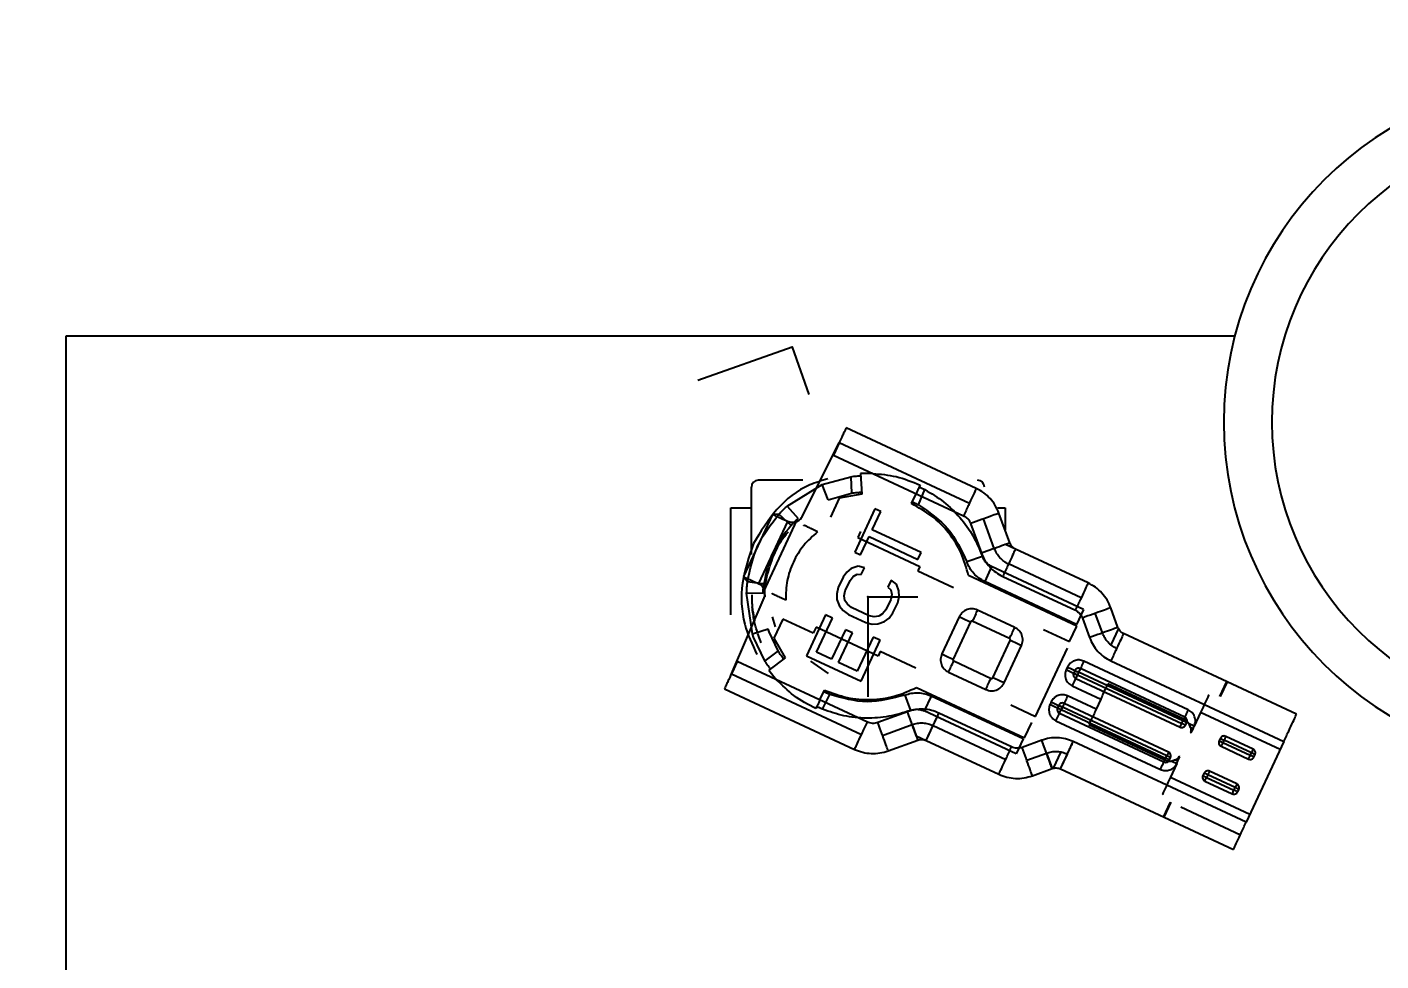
# Model space of a CAD drawing. Extents: x -34 to 51106, y -14166 to 1700.
# Drawn here: x 506.62 to 516.49, y 105.67 to 112.49 of the extents above; entities that cross this region are included whole.
import ezdxf

# ---------------------------------------------------------------- set-up
doc = ezdxf.new("R2010")
doc.units = 0
doc.layers.get('0').update_dxf_attribs({"linetype": 'CONTINUOUS'})
doc.layers.get('DEFPOINTS').update_dxf_attribs({"linetype": 'CONTINUOUS'})
doc.layers.add('РАЗМЕРЫ', color=2, linetype='CONTINUOUS')
doc.styles.add('ARIAL', font='arial.ttf', dxfattribs={"height": 3})
doc.dimstyles.new('BASA', dxfattribs={"dimtxt": 3, "dimasz": 3, "dimexe": 1.25, "dimexo": 0, "dimgap": 0, "dimtad": 0, "dimjust": 4, "dimtoh": 1, "dimdec": 1, "dimtxsty": 'ARIAL', "dimblk1": 'DOTSMALL', "dimblk2": 'OPEN', "dimsah": 1, "dimcen": 2.5, "dimclrd": 256, "dimclre": 256, "dimclrt": 256, "dimazin": 3, "dimtfac": 1, "dimtdec": 1, "dimtmove": 0, "dimatfit": 3})

# ---------------------------------------------------------------- blocks, each defined once
blk = doc.blocks.new('_DOTSMALL')
at = {"color": 0, "linetype": 'BYBLOCK', "const_width": 0.5}
blk.add_lwpolyline([(-0.0625, 0, 1), (0.0625, 0, 1)], format="xyb", close=True, dxfattribs=at)
blk = doc.blocks.new('_OPEN')
at = {"color": 0, "linetype": 'BYBLOCK'}
for p, q in [((-1, 0.1667), (0, 0)), ((-1, -0.1667), (0, 0)), ((0, 0), (-1, 0))]:
    blk.add_line(p, q, dxfattribs=at)
blk = doc.blocks.new('*D303')
at = {"layer": 'DEFPOINTS', "color": 0}
for p in [(526.2842, 113.0934), (273.2841, 25.089), (526.2842, -22.3966)]:
    blk.add_point(p, dxfattribs=at)
at = {"layer": 'РАЗМЕРЫ'}
for p, q in [((526.2842, 113.0934), (526.2842, -23.6466)), ((273.2841, 25.089), (273.2841, -23.6466)), ((273.2841, -22.3966), (523.2842, -22.3966))]:
    blk.add_line(p, q, dxfattribs=at)
at = {"layer": 'РАЗМЕРЫ', "xscale": 3, "yscale": 3, "zscale": 3, "rotation": 180}
blk.add_blockref('_DOTSMALL', (273.2841, -22.3966), dxfattribs=at)
at = {"layer": 'РАЗМЕРЫ', "xscale": 3, "yscale": 3, "zscale": 3}
blk.add_blockref('_OPEN', (526.2842, -22.3966), dxfattribs=at)
at = {"layer": 'РАЗМЕРЫ', "insert": (526.2842, -31.0341), "char_height": 3, "attachment_point": 5, "rotation": 90, "style": 'ARIAL'}
blk.add_mtext('253±0,2', dxfattribs=at)
blk = doc.blocks.new('*D301')
at = {"layer": 'DEFPOINTS', "color": 0}
for p in [(548.2841, 191.0558), (273.2841, 25.089), (548.2841, -22.3966)]:
    blk.add_point(p, dxfattribs=at)
at = {"layer": 'РАЗМЕРЫ'}
for p, q in [((548.2841, 191.0558), (548.2841, -23.6466)), ((273.2841, 25.089), (273.2841, -23.6466)), ((273.2841, -22.3966), (545.2841, -22.3966))]:
    blk.add_line(p, q, dxfattribs=at)
at = {"layer": 'РАЗМЕРЫ', "xscale": 3, "yscale": 3, "zscale": 3, "rotation": 180}
blk.add_blockref('_DOTSMALL', (273.2841, -22.3966), dxfattribs=at)
at = {"layer": 'РАЗМЕРЫ', "xscale": 3, "yscale": 3, "zscale": 3}
blk.add_blockref('_OPEN', (548.2841, -22.3966), dxfattribs=at)
at = {"layer": 'РАЗМЕРЫ', "insert": (548.2841, -31.0341), "char_height": 3, "attachment_point": 5, "rotation": 90, "style": 'ARIAL'}
blk.add_mtext('275±0,2', dxfattribs=at)

msp = doc.modelspace()

# ---------------------------------------------------------------- linework, layer by layer
for p, q in [((506.9041, 110.2309), (506.9041, 84.2309)), ((515.4292, 110.2309), (506.9041, 110.2309)), ((512.2011, 110.1506), (511.5133, 109.9075)), ((512.2011, 110.1506), (512.3226, 109.8067)), ((513.5442, 109.121), (512.5951, 109.5635)), ((512.2738, 108.9163), (512.5444, 109.4548)), ((512.5444, 109.4548), (512.5022, 109.3641)), ((513.4935, 109.0122), (512.5444, 109.4548)), ((512.5022, 109.3641), (513.4512, 108.9216)), ((512.4197, 109.1503), (512.629, 109.207)), ((512.629, 109.207), (512.6352, 109.0866)), ((512.7895, 109.2302), (512.6991, 109.2292)), ((512.6991, 109.2292), (512.7083, 109.0795)), ((511.9041, 108.6388), (511.9041, 109.1309)), ((512.2792, 109.1809), (511.9541, 109.1809)), ((512.1645, 108.9908), (512.4197, 109.1503)), ((512.465, 109.0392), (512.4197, 109.1503)), ((513.122, 109.0016), (513.1686, 109.1128)), ((513.1267, 109.1287), (513.1286, 109.1327)), ((513.1349, 109.1463), (513.1286, 109.1327)), ((512.465, 109.0392), (512.6352, 109.0866)), ((512.5452, 109.0512), (512.4799, 108.9111)), ((512.7083, 109.0795), (512.5452, 109.0512)), ((513.0715, 109.0104), (513.1053, 109.0829)), ((511.7541, 108.4514), (511.7541, 108.9809)), ((511.7541, 108.9809), (511.9041, 108.9809)), ((512.0577, 108.9315), (511.8463, 108.4783)), ((512.1051, 108.9326), (512.0577, 108.9315)), ((512.1931, 108.851), (512.1051, 108.9326)), ((512.1645, 108.9908), (512.2444, 108.9014)), ((512.8048, 108.972), (512.6576, 108.6563)), ((512.7852, 108.8193), (512.8472, 108.9522)), ((512.8472, 108.9522), (512.8048, 108.972)), ((513.6757, 108.683), (513.5969, 108.8994)), ((513.7011, 108.9809), (513.7541, 108.9809)), ((513.7884, 108.724), (513.7097, 108.9404)), ((513.7541, 108.9809), (513.7541, 108.8183)), ((512.1664, 108.8807), (511.9551, 108.4276)), ((512.0095, 108.4022), (512.2208, 108.8554)), ((512.1664, 108.8808), (512.1931, 108.851)), ((512.2208, 108.8554), (512.2312, 108.8777)), ((512.7008, 108.8081), (512.6797, 108.7628)), ((513.1416, 108.6531), (512.7852, 108.8193)), ((513.5029, 108.8652), (513.5817, 108.6488)), ((512.6797, 108.7628), (513.1328, 108.5515)), ((512.7, 108.6365), (512.762, 108.7695)), ((512.762, 108.7695), (513.1183, 108.6033)), ((513.8298, 108.6789), (513.7573, 108.7127)), ((512.6576, 108.6563), (512.7, 108.6365)), ((513.1183, 108.6033), (513.1416, 108.6531)), ((513.5885, 108.6258), (513.4754, 108.5858)), ((514.3594, 108.4319), (513.8298, 108.6789)), ((512.6002, 108.5111), (512.5724, 108.4735)), ((512.6327, 108.5364), (512.6002, 108.5111)), ((512.6821, 108.5538), (512.6327, 108.5364)), ((512.7284, 108.5424), (512.6821, 108.5538)), ((512.7052, 108.4925), (512.7284, 108.5424)), ((513.1328, 108.5515), (513.118, 108.5198)), ((513.118, 108.5198), (513.3775, 108.3987)), ((513.6561, 108.5513), (513.6054, 108.4425)), ((514.3268, 108.2385), (513.6561, 108.5513)), ((514.3086, 108.3232), (513.7791, 108.5701)), ((511.7541, 108.1998), (511.7541, 108.4513)), ((511.8463, 108.4783), (511.876, 108.4413)), ((511.876, 108.4413), (511.9951, 108.4263)), ((511.9951, 108.4263), (511.9551, 108.4276)), ((511.9991, 108.38), (512.0095, 108.4022)), ((512.5724, 108.4735), (512.5375, 108.3988)), ((512.5884, 108.375), (512.6233, 108.4498)), ((512.6233, 108.4498), (512.6472, 108.4791)), ((512.6472, 108.4791), (512.6758, 108.4961)), ((512.6758, 108.4961), (512.7052, 108.4925)), ((512.9236, 108.4514), (512.9003, 108.4015)), ((512.9003, 108.4015), (512.9219, 108.3814)), ((512.9621, 108.4233), (512.9236, 108.4514)), ((512.9805, 108.3742), (512.9621, 108.4233)), ((514.2765, 108.1175), (513.488, 108.4851)), ((514.2761, 108.1298), (513.6054, 108.4425)), ((513.7368, 108.4795), (514.2664, 108.2325)), ((511.7584, 107.769), (511.9969, 108.3224)), ((511.9115, 108.0603), (511.8695, 108.3583)), ((511.9895, 108.3546), (511.8695, 108.3583)), ((512.5375, 108.3988), (512.5266, 108.3533)), ((512.5266, 108.3533), (512.5281, 108.3121)), ((512.5281, 108.3121), (512.5465, 108.2631)), ((512.5814, 108.3378), (512.5884, 108.375)), ((512.5867, 108.305), (512.5814, 108.3378)), ((512.6044, 108.2765), (512.5867, 108.305)), ((512.7541, 108.3309), (513.1188, 108.3309)), ((512.7541, 108.3309), (512.7541, 107.6014)), ((512.9202, 108.3113), (512.8854, 108.2366)), ((512.9272, 108.3485), (512.9202, 108.3113)), ((512.9219, 108.3814), (512.9272, 108.3485)), ((512.9711, 108.2876), (512.982, 108.3331)), ((512.982, 108.3331), (512.9805, 108.3742)), ((511.9102, 108.2579), (511.9122, 108.2376)), ((511.9135, 108.2261), (511.9257, 108.1549)), ((512.5465, 108.2631), (512.5727, 108.2306)), ((512.5727, 108.2306), (512.6113, 108.2025)), ((512.6345, 108.2524), (512.6044, 108.2765)), ((512.7618, 108.193), (512.6345, 108.2524)), ((512.8614, 108.2073), (512.8328, 108.1903)), ((512.8854, 108.2366), (512.8614, 108.2073)), ((512.9084, 108.1752), (512.9363, 108.2128)), ((512.9363, 108.2128), (512.9711, 108.2876)), ((513.825, 108.1074), (513.5531, 108.2341)), ((514.3268, 108.2385), (514.2761, 108.1298)), ((514.4642, 108.067), (514.4121, 108.2103)), ((514.577, 108.108), (514.5248, 108.2514)), ((512.0791, 108.1108), (512.0591, 108.1859)), ((512.1334, 108.1679), (512.068, 108.0279)), ((512.3542, 108.0649), (512.1334, 108.1679)), ((512.4445, 108.1994), (512.305, 107.9003)), ((512.3754, 108.1103), (512.3542, 108.0649)), ((512.8285, 107.8989), (512.3754, 108.1103)), ((512.3792, 107.9264), (512.4954, 108.1756)), ((512.4954, 108.1756), (512.4445, 108.1994)), ((512.6113, 108.2025), (512.7385, 108.1432)), ((512.7385, 108.1432), (512.7848, 108.1317)), ((512.7996, 108.1855), (512.7618, 108.193)), ((512.7848, 108.1317), (512.8265, 108.1325)), ((512.8328, 108.1903), (512.7996, 108.1855)), ((512.8265, 108.1325), (512.8759, 108.1499)), ((512.8759, 108.1499), (512.9084, 108.1752)), ((513.4202, 108.1858), (513.2934, 107.9139)), ((513.5017, 108.1477), (513.375, 107.8758)), ((513.7869, 108.0258), (513.515, 108.1526)), ((514.2237, 108.0042), (514.2765, 108.1175)), ((514.3181, 108.1761), (514.3702, 108.0328)), ((511.9115, 108.0603), (512.0257, 108.097)), ((511.9197, 108.036), (511.9115, 108.0603)), ((512.0025, 107.8635), (511.9197, 108.036)), ((512.0328, 108.076), (512.0257, 108.097)), ((512.0988, 107.9362), (512.0328, 108.076)), ((512.068, 108.0279), (512.1512, 107.8848)), ((512.5902, 108.091), (512.4895, 107.875)), ((512.5404, 107.8512), (512.6411, 108.0672)), ((512.6411, 108.0672), (512.5902, 108.091)), ((512.7924, 108.0372), (512.6762, 107.7879)), ((512.7038, 107.7143), (512.8433, 108.0134)), ((512.8433, 108.0134), (512.7924, 108.0372)), ((513.665, 107.7406), (513.7918, 108.0125)), ((514.0347, 108.0923), (514.2237, 108.0042)), ((514.5804, 108.0999), (514.525, 107.981)), ((515.8801, 107.4745), (514.6183, 108.0629)), ((512.0988, 107.9362), (512.0025, 107.8635)), ((512.4895, 107.875), (512.3792, 107.9264)), ((512.8433, 107.9307), (512.8285, 107.8989)), ((513.1028, 107.8096), (512.8433, 107.9307)), ((513.7465, 107.7026), (513.8733, 107.9745)), ((513.9758, 107.4577), (514.2083, 107.9562)), ((511.8006, 107.8597), (511.7584, 107.769)), ((512.7497, 107.4171), (511.8006, 107.8597)), ((512.1512, 107.8848), (512.0306, 107.7955)), ((512.305, 107.9003), (512.7038, 107.7143)), ((512.3345, 107.8609), (512.4635, 107.7719)), ((512.6762, 107.7879), (512.5404, 107.8512)), ((513.3798, 107.8626), (513.6517, 107.7358)), ((514.2087, 107.8181), (514.2002, 107.8)), ((515.0896, 107.5066), (514.3283, 107.8616)), ((514.5254, 107.8635), (515.7871, 107.2752)), ((511.7584, 107.769), (512.7074, 107.3265)), ((512.0306, 107.7955), (512.0879, 107.7257)), ((513.3418, 107.781), (513.6136, 107.6542)), ((514.263, 107.7927), (514.2546, 107.7746)), ((514.2691, 107.7347), (515.0304, 107.3797)), ((514.2902, 107.7801), (514.2818, 107.7619)), ((514.2818, 107.7619), (515.0431, 107.4069)), ((515.0515, 107.4251), (514.2902, 107.7801)), ((515.0642, 107.4523), (514.3029, 107.8073)), ((515.3199, 107.6034), (515.3706, 107.7121)), ((515.3725, 107.7112), (515.3218, 107.6025)), ((511.7076, 107.6603), (512.6567, 107.2177)), ((512.4038, 107.5784), (512.4375, 107.6509)), ((512.4215, 107.5107), (512.4768, 107.6179)), ((513.0224, 107.6145), (513.0645, 107.5021)), ((513.1077, 107.6695), (513.8962, 107.3018)), ((514.2437, 107.6804), (514.4522, 107.5832)), ((514.4902, 107.6647), (514.4987, 107.6829)), ((514.4987, 107.6829), (514.5046, 107.6955)), ((515.0574, 107.4376), (514.5046, 107.6955)), ((512.3806, 107.5286), (512.3742, 107.515)), ((512.3806, 107.5286), (512.3825, 107.5326)), ((513.2158, 107.6069), (513.1651, 107.4982)), ((513.8865, 107.2942), (513.2158, 107.6069)), ((513.7952, 107.542), (513.9758, 107.4577)), ((514.0903, 107.5643), (514.0819, 107.5462)), ((514.1447, 107.539), (514.1363, 107.5208)), ((514.1719, 107.5263), (514.1634, 107.5082)), ((514.9332, 107.1713), (514.1719, 107.5263)), ((514.9459, 107.1985), (514.1846, 107.5535)), ((514.4184, 107.5107), (514.2099, 107.6079)), ((514.4522, 107.5832), (514.4184, 107.5107)), ((513.0425, 107.4926), (512.8261, 107.4138)), ((513.8357, 107.1855), (513.1651, 107.4982)), ((513.8015, 107.2356), (513.2719, 107.4825)), ((513.8962, 107.3018), (513.949, 107.4151)), ((514.1254, 107.4266), (514.8867, 107.0716)), ((514.1508, 107.481), (514.9121, 107.126)), ((514.1634, 107.5082), (514.9247, 107.1532)), ((514.3719, 107.411), (514.3803, 107.4291)), ((515.0431, 107.4069), (515.0515, 107.4251)), ((515.1798, 107.4873), (515.1331, 107.387)), ((515.7599, 107.2168), (515.1798, 107.4873)), ((512.8603, 107.3198), (513.0767, 107.3986)), ((513.0767, 107.3986), (513.1064, 107.317)), ((513.1064, 107.317), (513.179, 107.2832)), ((513.1064, 107.317), (513.1178, 107.2858)), ((513.179, 107.2832), (513.2297, 107.3919)), ((513.2297, 107.3919), (513.7592, 107.145)), ((514.3719, 107.411), (514.366, 107.3984)), ((514.366, 107.3984), (514.9188, 107.1406)), ((515.0703, 107.3943), (515.0787, 107.4124)), ((515.1074, 107.3769), (515.0962, 107.4043)), ((515.1331, 107.387), (515.0962, 107.4043)), ((515.1055, 107.3421), (515.1246, 107.3689)), ((515.1109, 107.3395), (515.1055, 107.3421)), ((515.1246, 107.3689), (515.1074, 107.3769)), ((515.1109, 107.3395), (515.1246, 107.3689)), ((515.1246, 107.3689), (515.1331, 107.387)), ((512.9014, 107.2071), (513.1178, 107.2858)), ((513.179, 107.2832), (513.7085, 107.0362)), ((513.8865, 107.2942), (513.8357, 107.1855)), ((514.0213, 107.2844), (513.878, 107.2323)), ((515.5124, 106.6861), (514.2507, 107.2744)), ((515.3234, 107.2983), (515.315, 107.2802)), ((515.3295, 107.2403), (515.5289, 107.1473)), ((515.3506, 107.2856), (515.3422, 107.2675)), ((515.3422, 107.2675), (515.5415, 107.1745)), ((515.55, 107.1926), (515.3506, 107.2856)), ((515.5627, 107.2198), (515.3633, 107.3128)), ((515.7871, 107.2752), (515.5124, 106.6861)), ((513.9122, 107.1383), (514.0555, 107.1905)), ((514.0555, 107.1905), (514.0965, 107.0777)), ((514.1604, 107.1992), (514.105, 107.0802)), ((514.1577, 107.075), (514.2084, 107.1838)), ((514.9247, 107.1532), (514.9332, 107.1713)), ((514.9519, 107.1405), (514.9604, 107.1586)), ((514.9975, 107.1413), (514.9694, 107.1324)), ((514.9694, 107.1324), (515.0063, 107.1151)), ((514.9975, 107.1413), (515.0148, 107.1333)), ((515.0063, 107.1151), (515.0148, 107.1333)), ((515.0148, 107.1333), (515.023, 107.1652)), ((515.0148, 107.1333), (515.0285, 107.1626)), ((515.0285, 107.1626), (515.023, 107.1652)), ((515.5415, 107.1745), (515.55, 107.1926)), ((515.5687, 107.1618), (515.5772, 107.1799)), ((513.9532, 107.0255), (514.0965, 107.0777)), ((514.1577, 107.075), (515.4194, 106.4867)), ((515.0063, 107.1151), (514.9596, 107.0149)), ((515.2051, 107.0445), (515.1966, 107.0264)), ((515.2323, 107.0318), (515.2238, 107.0137)), ((515.4317, 106.9389), (515.2323, 107.0318)), ((515.4443, 106.966), (515.245, 107.059)), ((514.9596, 107.0149), (515.5396, 106.7444)), ((515.2111, 106.9865), (515.4105, 106.8935)), ((515.2238, 107.0137), (515.4232, 106.9207)), ((515.4232, 106.9207), (515.4317, 106.9389)), ((515.4504, 106.9081), (515.4589, 106.9262)), ((514.9099, 106.7242), (514.9606, 106.833)), ((514.9626, 106.8321), (514.9119, 106.7233)), ((515.0351, 106.7983), (515.4701, 106.5954))]:
    msp.add_line(p, q)
for centre, radius, start, end in [((517.8495, 109.6045), 2.5, 90, 270), ((517.8495, 109.6045), 2.15, 90, 270), ((511.9541, 109.1309), 0.05, 90, 180), ((513.5541, 109.1309), 0.05, 0, 90)]:
    msp.add_arc(centre, radius, start, end)
for points in [[(512.5637, 109.4962), (512.5545, 109.4765), (512.5362, 109.437), (512.5135, 109.3884), (512.5022, 109.3641)], [(512.5951, 109.5635), (512.5947, 109.5627), (512.5939, 109.561), (512.5875, 109.5471), (512.5777, 109.5261), (512.5684, 109.5062), (512.5637, 109.4962)], [(513.1267, 109.1287), (513.1233, 109.1214), (513.1166, 109.107), (513.1091, 109.0909), (513.1053, 109.0829)], [(513.1286, 109.1327), (513.1348, 109.1296), (513.1472, 109.1233), (513.1615, 109.1163), (513.1686, 109.1128)], [(513.1686, 109.1128), (513.2157, 109.0845), (513.3099, 109.0279), (513.4277, 108.9117), (513.5254, 108.778), (513.5675, 108.6765), (513.5885, 108.6258)], [(513.5442, 109.121), (513.5428, 109.118), (513.54, 109.112), (513.5185, 109.0659), (513.4878, 109), (513.4634, 108.9477), (513.4512, 108.9216)], [(513.7097, 108.9404), (513.7014, 108.9597), (513.6848, 108.9983), (513.6462, 109.0484), (513.5997, 109.0912), (513.5627, 109.1111), (513.5442, 109.121)], [(513.488, 108.4851), (513.4723, 108.5411), (513.4409, 108.6529), (513.3463, 108.8006), (513.2241, 108.9263), (513.1223, 108.9824), (513.0715, 109.0104)], [(513.0778, 109.024), (513.0845, 109.0205), (513.0979, 109.0136), (513.114, 109.0056), (513.122, 109.0016)], [(513.122, 109.0016), (513.2, 108.9486), (513.3562, 108.8426), (513.4356, 108.6714), (513.4754, 108.5858)], [(511.876, 108.4413), (511.8949, 108.5321), (511.9327, 108.7139), (512.0476, 108.8597), (512.1051, 108.9326)], [(512.1685, 108.8798), (512.153, 108.887), (512.1219, 108.9015), (512.0863, 108.9181), (512.0622, 108.9293), (512.0592, 108.9308), (512.0577, 108.9315)], [(512.2312, 108.8777), (512.2357, 108.8797), (512.2446, 108.8837), (512.2564, 108.8927), (512.2665, 108.9035), (512.2714, 108.9121), (512.2738, 108.9163)], [(513.4512, 108.9216), (513.4628, 108.9149), (513.4858, 108.9014), (513.4972, 108.8773), (513.5029, 108.8652)], [(513.4512, 108.9216), (513.4628, 108.9149), (513.4858, 108.9014), (513.4972, 108.8773), (513.5029, 108.8652)], [(513.7097, 108.9404), (513.7065, 108.9393), (513.7003, 108.937), (513.6525, 108.9196), (513.5842, 108.8948), (513.53, 108.875), (513.5029, 108.8652)], [(512.1931, 108.851), (512.1434, 108.788), (512.0441, 108.6619), (512.0114, 108.5049), (511.9951, 108.4263)], [(512.387, 108.8055), (512.3513, 108.7737), (512.28, 108.7103), (512.2058, 108.5865), (512.1587, 108.4502), (512.1559, 108.3547), (512.1546, 108.307)], [(513.7884, 108.724), (513.7853, 108.7229), (513.7791, 108.7206), (513.7313, 108.7032), (513.663, 108.6783), (513.6088, 108.6586), (513.5817, 108.6488)], [(513.8298, 108.6789), (513.8252, 108.6813), (513.8159, 108.6863), (513.8043, 108.697), (513.7946, 108.7095), (513.7905, 108.7192), (513.7884, 108.724)], [(513.5817, 108.6488), (513.5894, 108.6307), (513.605, 108.5945), (513.6412, 108.5476), (513.6848, 108.5074), (513.7195, 108.4888), (513.7368, 108.4795)], [(513.5817, 108.6488), (513.5894, 108.6307), (513.605, 108.5945), (513.6412, 108.5476), (513.6848, 108.5074), (513.7195, 108.4888), (513.7368, 108.4795)], [(513.6561, 108.5513), (513.6485, 108.5554), (513.6333, 108.5635), (513.6143, 108.5812), (513.5985, 108.6019), (513.5918, 108.6178), (513.5885, 108.6258)], [(513.7791, 108.5701), (513.7675, 108.5763), (513.7444, 108.5887), (513.7153, 108.6155), (513.6912, 108.6468), (513.6808, 108.6709), (513.6757, 108.683)], [(513.8298, 108.6789), (513.8284, 108.6759), (513.8256, 108.6699), (513.8041, 108.6238), (513.7734, 108.5579), (513.749, 108.5056), (513.7368, 108.4795)], [(513.6054, 108.4425), (513.5908, 108.4504), (513.5616, 108.4661), (513.5249, 108.5001), (513.4946, 108.5399), (513.4818, 108.5705), (513.4754, 108.5858)], [(511.8463, 108.4783), (511.8479, 108.4776), (511.8509, 108.4762), (511.875, 108.4649), (511.9106, 108.4484), (511.9417, 108.4339), (511.9572, 108.4266)], [(514.3594, 108.4319), (514.358, 108.4289), (514.3552, 108.4229), (514.3337, 108.3768), (514.3029, 108.3109), (514.2786, 108.2587), (514.2664, 108.2325)], [(514.5248, 108.2514), (514.5165, 108.2706), (514.5, 108.3092), (514.4614, 108.3593), (514.4148, 108.4021), (514.3778, 108.422), (514.3594, 108.4319)], [(511.9969, 108.3224), (511.9986, 108.3271), (512.002, 108.3363), (512.0037, 108.351), (512.0031, 108.3658), (512.0004, 108.3752), (511.9991, 108.38)], [(511.9256, 108.1549), (511.9222, 108.172), (511.9155, 108.2061), (511.912, 108.2406), (511.9102, 108.2579)], [(513.5531, 108.2341), (513.5472, 108.2217), (513.5356, 108.1967), (513.5219, 108.1673), (513.515, 108.1526)], [(514.2664, 108.2325), (514.2779, 108.2258), (514.301, 108.2124), (514.3124, 108.1882), (514.3181, 108.1761)], [(514.2664, 108.2325), (514.2722, 108.2294), (514.2837, 108.2232), (514.2983, 108.2098), (514.3103, 108.1942), (514.3155, 108.1821), (514.3181, 108.1761)], [(514.5248, 108.2514), (514.5217, 108.2502), (514.5155, 108.248), (514.4677, 108.2306), (514.3994, 108.2057), (514.3452, 108.186), (514.3181, 108.1761)], [(513.4202, 108.1858), (513.4327, 108.18), (513.4576, 108.1683), (513.487, 108.1546), (513.5017, 108.1477)], [(513.7869, 108.0258), (513.7938, 108.0405), (513.8075, 108.0699), (513.8191, 108.0949), (513.825, 108.1074)], [(514.577, 108.108), (514.5739, 108.1069), (514.5677, 108.1046), (514.5198, 108.0872), (514.4515, 108.0624), (514.3973, 108.0427), (514.3702, 108.0328)], [(514.6183, 108.0629), (514.6137, 108.0654), (514.6045, 108.0703), (514.5928, 108.081), (514.5832, 108.0936), (514.579, 108.1032), (514.577, 108.108)], [(513.8733, 107.9745), (513.8608, 107.9803), (513.8359, 107.9919), (513.8065, 108.0056), (513.7918, 108.0125)], [(514.3702, 108.0328), (514.378, 108.0147), (514.3935, 107.9786), (514.4297, 107.9316), (514.4734, 107.8914), (514.508, 107.8728), (514.5254, 107.8635)], [(514.3702, 108.0328), (514.378, 108.0147), (514.3935, 107.9786), (514.4297, 107.9316), (514.4734, 107.8914), (514.508, 107.8728), (514.5254, 107.8635)], [(514.5676, 107.9541), (514.5561, 107.9603), (514.533, 107.9727), (514.5039, 107.9995), (514.4797, 108.0308), (514.4694, 108.0549), (514.4642, 108.067)], [(514.6183, 108.0629), (514.6169, 108.0599), (514.6142, 108.0539), (514.5927, 108.0078), (514.5619, 107.9419), (514.5376, 107.8896), (514.5254, 107.8635)], [(513.2934, 107.9139), (513.3059, 107.9081), (513.3309, 107.8964), (513.3603, 107.8827), (513.375, 107.8758)], [(511.8006, 107.8597), (511.7893, 107.8354), (511.7666, 107.7868), (511.7482, 107.7473), (511.739, 107.7276)], [(513.3418, 107.781), (513.3476, 107.7935), (513.3592, 107.8185), (513.3729, 107.8479), (513.3798, 107.8626)], [(514.3283, 107.8616), (514.317, 107.8654), (514.2945, 107.8729), (514.2587, 107.8666), (514.2273, 107.8484), (514.2149, 107.8282), (514.2087, 107.8181)], [(514.2087, 107.8181), (514.2212, 107.8123), (514.2461, 107.8006), (514.2755, 107.7869), (514.2902, 107.7801)], [(514.3029, 107.8073), (514.2992, 107.8085), (514.2916, 107.811), (514.2797, 107.8089), (514.2693, 107.8029), (514.2651, 107.7961), (514.263, 107.7927)], [(514.3283, 107.8616), (514.3224, 107.8491), (514.3108, 107.8242), (514.2971, 107.7948), (514.2902, 107.7801)], [(511.739, 107.7276), (511.7344, 107.7176), (511.7251, 107.6977), (511.7153, 107.6767), (511.7088, 107.6629), (511.708, 107.6611), (511.7076, 107.6603)], [(513.6136, 107.6542), (513.6195, 107.6667), (513.6311, 107.6917), (513.6448, 107.7211), (513.6517, 107.7358)], [(513.7465, 107.7026), (513.7341, 107.7084), (513.7091, 107.72), (513.6797, 107.7338), (513.665, 107.7406)], [(514.2002, 107.8), (514.1965, 107.7887), (514.1889, 107.7662), (514.1952, 107.7304), (514.2134, 107.699), (514.2336, 107.6866), (514.2437, 107.6804)], [(514.2002, 107.8), (514.2127, 107.7941), (514.2377, 107.7825), (514.2671, 107.7688), (514.2818, 107.7619)], [(514.2437, 107.6804), (514.2496, 107.6929), (514.2612, 107.7178), (514.2749, 107.7472), (514.2818, 107.7619)], [(514.2546, 107.7746), (514.2533, 107.7709), (514.2508, 107.7634), (514.2529, 107.7514), (514.259, 107.741), (514.2657, 107.7368), (514.2691, 107.7347)], [(514.2546, 107.7746), (514.2547, 107.7746), (514.2549, 107.7745), (514.2565, 107.7737), (514.259, 107.7726), (514.2614, 107.7715), (514.2626, 107.7709)], [(514.2626, 107.7709), (514.2639, 107.7703), (514.2665, 107.769), (514.2713, 107.7668), (514.2764, 107.7644), (514.28, 107.7628), (514.2818, 107.7619)], [(514.263, 107.7927), (514.2634, 107.7926), (514.2643, 107.7922), (514.2706, 107.7892), (514.2795, 107.785), (514.2867, 107.7817), (514.2902, 107.7801)], [(514.2818, 107.7619), (514.2801, 107.7584), (514.2768, 107.7512), (514.2726, 107.7423), (514.2697, 107.736), (514.2693, 107.7352), (514.2691, 107.7347)], [(514.2992, 107.7993), (514.2986, 107.798), (514.2973, 107.7953), (514.2951, 107.7905), (514.2927, 107.7854), (514.2911, 107.7818), (514.2902, 107.7801)], [(514.3029, 107.8073), (514.3029, 107.8072), (514.3028, 107.807), (514.302, 107.8053), (514.3009, 107.8029), (514.2997, 107.8005), (514.2992, 107.7993)], [(512.4768, 107.6179), (512.4685, 107.6215), (512.4521, 107.6286), (512.4382, 107.6344), (512.4312, 107.6373)], [(512.4375, 107.6509), (512.4917, 107.63), (512.6, 107.5881), (512.775, 107.5753), (512.9489, 107.5977), (513.0548, 107.6456), (513.1077, 107.6695)], [(513.0224, 107.6145), (512.9313, 107.5899), (512.7491, 107.5407), (512.5675, 107.5922), (512.4768, 107.6179)], [(513.0224, 107.6145), (513.0383, 107.6194), (513.07, 107.6293), (513.1199, 107.6316), (513.1696, 107.6254), (513.2004, 107.6131), (513.2158, 107.6069)], [(514.2099, 107.6079), (514.1987, 107.6116), (514.1762, 107.6191), (514.1404, 107.6128), (514.109, 107.5947), (514.0965, 107.5744), (514.0903, 107.5643)], [(514.4522, 107.5832), (514.458, 107.5957), (514.4697, 107.6206), (514.4834, 107.65), (514.4902, 107.6647)], [(512.4215, 107.5107), (512.4143, 107.5139), (512.3997, 107.5203), (512.3869, 107.5258), (512.3806, 107.5286)], [(512.4038, 107.5784), (512.4, 107.5704), (512.3925, 107.5543), (512.3858, 107.5399), (512.3824, 107.5326)], [(514.0819, 107.5462), (514.0781, 107.5349), (514.0706, 107.5124), (514.0769, 107.4767), (514.0951, 107.4452), (514.1153, 107.4328), (514.1254, 107.4266)], [(514.0819, 107.5462), (514.0944, 107.5404), (514.1194, 107.5287), (514.1487, 107.515), (514.1634, 107.5082)], [(514.0903, 107.5643), (514.1028, 107.5585), (514.1278, 107.5469), (514.1572, 107.5332), (514.1719, 107.5263)], [(514.1363, 107.5208), (514.135, 107.5171), (514.1325, 107.5096), (514.1346, 107.4977), (514.1406, 107.4872), (514.1474, 107.4831), (514.1508, 107.481)], [(514.1363, 107.5208), (514.1364, 107.5208), (514.1366, 107.5207), (514.1382, 107.5199), (514.1407, 107.5188), (514.143, 107.5177), (514.1442, 107.5171)], [(514.1442, 107.5171), (514.1455, 107.5165), (514.1482, 107.5153), (514.153, 107.513), (514.1581, 107.5107), (514.1617, 107.509), (514.1634, 107.5082)], [(514.1846, 107.5535), (514.1808, 107.5547), (514.1733, 107.5572), (514.1614, 107.5551), (514.1509, 107.5491), (514.1468, 107.5423), (514.1447, 107.539)], [(514.1719, 107.5263), (514.1683, 107.528), (514.1612, 107.5313), (514.1522, 107.5355), (514.1459, 107.5384), (514.1451, 107.5388), (514.1447, 107.539)], [(514.2099, 107.6079), (514.2041, 107.5954), (514.1925, 107.5704), (514.1787, 107.541), (514.1719, 107.5263)], [(514.1809, 107.5455), (514.1802, 107.5442), (514.179, 107.5415), (514.1768, 107.5368), (514.1744, 107.5316), (514.1727, 107.5281), (514.1719, 107.5263)], [(514.1846, 107.5535), (514.1845, 107.5534), (514.1844, 107.5532), (514.1837, 107.5516), (514.1825, 107.5491), (514.1814, 107.5467), (514.1809, 107.5455)], [(513.0645, 107.5021), (513.0121, 107.4856), (512.9073, 107.4526), (512.7422, 107.4415), (512.5774, 107.457), (512.4735, 107.4928), (512.4215, 107.5107)], [(512.6567, 107.2177), (512.6581, 107.2207), (512.6609, 107.2267), (512.6824, 107.2728), (512.7131, 107.3387), (512.7375, 107.391), (512.7497, 107.4171)], [(512.8261, 107.4138), (512.8132, 107.4104), (512.7874, 107.4036), (512.7622, 107.4126), (512.7497, 107.4171)], [(512.8261, 107.4138), (512.8132, 107.4104), (512.7874, 107.4036), (512.7622, 107.4126), (512.7497, 107.4171)], [(512.9014, 107.2071), (512.9002, 107.2102), (512.898, 107.2164), (512.8806, 107.2642), (512.8557, 107.3325), (512.836, 107.3867), (512.8261, 107.4138)], [(513.2719, 107.4825), (513.2537, 107.4898), (513.2171, 107.5044), (513.1583, 107.512), (513.099, 107.5096), (513.0614, 107.4982), (513.0425, 107.4926)], [(513.2719, 107.4825), (513.2537, 107.4898), (513.2171, 107.5044), (513.1583, 107.512), (513.099, 107.5096), (513.0614, 107.4982), (513.0425, 107.4926)], [(513.1178, 107.2858), (513.1166, 107.2889), (513.1144, 107.2951), (513.097, 107.343), (513.0721, 107.4113), (513.0524, 107.4655), (513.0425, 107.4926)], [(513.0767, 107.3986), (513.0762, 107.4), (513.0752, 107.4028), (513.0673, 107.4246), (513.056, 107.4556), (513.047, 107.4802), (513.0425, 107.4926)], [(513.0645, 107.5021), (513.0728, 107.5047), (513.0893, 107.5098), (513.1152, 107.511), (513.141, 107.5078), (513.1571, 107.5014), (513.1651, 107.4982)], [(513.179, 107.2832), (513.1803, 107.2861), (513.1831, 107.2921), (513.2046, 107.3383), (513.2354, 107.4042), (513.2597, 107.4564), (513.2719, 107.4825)], [(513.2297, 107.3919), (513.2303, 107.3933), (513.2316, 107.396), (513.2413, 107.417), (513.2553, 107.4469), (513.2664, 107.4707), (513.2719, 107.4825)], [(514.1254, 107.4266), (514.1312, 107.4391), (514.1429, 107.4641), (514.1566, 107.4935), (514.1634, 107.5082)], [(514.1508, 107.481), (514.151, 107.4814), (514.1513, 107.4822), (514.1543, 107.4885), (514.1585, 107.4975), (514.1618, 107.5046), (514.1634, 107.5082)], [(514.4184, 107.5107), (514.4126, 107.4982), (514.4009, 107.4732), (514.3872, 107.4438), (514.3803, 107.4291)], [(515.0642, 107.4523), (515.064, 107.4518), (515.0636, 107.451), (515.0607, 107.4447), (515.0565, 107.4358), (515.0532, 107.4286), (515.0515, 107.4251)], [(515.0708, 107.4161), (515.0694, 107.4167), (515.0668, 107.418), (515.062, 107.4202), (515.0569, 107.4226), (515.0533, 107.4242), (515.0515, 107.4251)], [(515.0896, 107.5066), (515.0846, 107.4961), (515.0748, 107.4749), (515.0632, 107.4501), (515.0574, 107.4377)], [(515.0787, 107.4124), (515.08, 107.4161), (515.0825, 107.4236), (515.0804, 107.4356), (515.0743, 107.446), (515.0676, 107.4502), (515.0642, 107.4523)], [(515.0787, 107.4124), (515.0786, 107.4124), (515.0784, 107.4125), (515.0768, 107.4133), (515.0743, 107.4144), (515.0719, 107.4155), (515.0708, 107.4161)], [(515.7871, 107.2752), (515.7993, 107.3013), (515.8236, 107.3535), (515.8544, 107.4194), (515.8759, 107.4656), (515.8787, 107.4715), (515.8801, 107.4745)], [(513.0767, 107.3986), (513.0893, 107.4024), (513.1144, 107.4099), (513.1539, 107.4116), (513.1931, 107.4065), (513.2175, 107.3968), (513.2297, 107.3919)], [(515.0304, 107.3797), (515.0306, 107.3802), (515.031, 107.381), (515.0339, 107.3873), (515.0381, 107.3962), (515.0414, 107.4034), (515.0431, 107.4069)], [(515.0304, 107.3797), (515.0342, 107.3785), (515.0417, 107.376), (515.0536, 107.3781), (515.0641, 107.3841), (515.0682, 107.3909), (515.0703, 107.3943)], [(515.0703, 107.3943), (515.0699, 107.3944), (515.069, 107.3948), (515.0628, 107.3978), (515.0538, 107.402), (515.0466, 107.4053), (515.0431, 107.4069)], [(515.3633, 107.3128), (515.3595, 107.314), (515.352, 107.3165), (515.3401, 107.3144), (515.3296, 107.3084), (515.3255, 107.3017), (515.3234, 107.2983)], [(512.6567, 107.2177), (512.6762, 107.21), (512.7152, 107.1944), (512.7779, 107.1863), (512.8411, 107.1889), (512.8813, 107.201), (512.9014, 107.2071)], [(513.1178, 107.2858), (513.1228, 107.2873), (513.1328, 107.2904), (513.1487, 107.291), (513.1643, 107.289), (513.1741, 107.2851), (513.179, 107.2832)], [(513.7085, 107.0362), (513.7099, 107.0392), (513.7127, 107.0452), (513.7342, 107.0913), (513.7649, 107.1572), (513.7893, 107.2095), (513.8015, 107.2356)], [(513.878, 107.2323), (513.865, 107.2289), (513.8392, 107.2221), (513.8141, 107.2311), (513.8015, 107.2356)], [(513.878, 107.2323), (513.865, 107.2289), (513.8392, 107.2221), (513.8141, 107.2311), (513.8015, 107.2356)], [(513.9532, 107.0255), (513.9521, 107.0286), (513.9498, 107.0349), (513.9324, 107.0827), (513.9075, 107.151), (513.8878, 107.2052), (513.878, 107.2323)], [(514.2507, 107.2744), (514.2324, 107.2817), (514.1959, 107.2963), (514.137, 107.3039), (514.0778, 107.3015), (514.0401, 107.2901), (514.0213, 107.2844)], [(514.2507, 107.2744), (514.2324, 107.2817), (514.1959, 107.2963), (514.137, 107.3039), (514.0778, 107.3015), (514.0401, 107.2901), (514.0213, 107.2844)], [(514.0965, 107.0777), (514.0954, 107.0808), (514.0931, 107.087), (514.0757, 107.1348), (514.0509, 107.2032), (514.0311, 107.2573), (514.0213, 107.2844)], [(514.0555, 107.1905), (514.055, 107.1919), (514.0539, 107.1947), (514.046, 107.2164), (514.0347, 107.2475), (514.0258, 107.2721), (514.0213, 107.2844)], [(514.1577, 107.075), (514.1591, 107.078), (514.1619, 107.084), (514.1834, 107.1301), (514.2141, 107.196), (514.2385, 107.2483), (514.2507, 107.2744)], [(514.2084, 107.1838), (514.209, 107.1851), (514.2103, 107.1879), (514.2201, 107.2088), (514.2341, 107.2388), (514.2451, 107.2625), (514.2507, 107.2744)], [(515.315, 107.2802), (515.3137, 107.2764), (515.3112, 107.2689), (515.3133, 107.257), (515.3194, 107.2465), (515.3261, 107.2424), (515.3295, 107.2403)], [(515.315, 107.2802), (515.3151, 107.2801), (515.3153, 107.28), (515.3169, 107.2793), (515.3194, 107.2781), (515.3217, 107.277), (515.3229, 107.2764)], [(515.3229, 107.2764), (515.3243, 107.2758), (515.3269, 107.2746), (515.3317, 107.2724), (515.3368, 107.27), (515.3404, 107.2683), (515.3422, 107.2675)], [(515.3234, 107.2983), (515.3238, 107.2981), (515.3246, 107.2977), (515.3309, 107.2948), (515.3399, 107.2906), (515.347, 107.2873), (515.3506, 107.2856)], [(515.3422, 107.2675), (515.3405, 107.2639), (515.3372, 107.2568), (515.333, 107.2478), (515.3301, 107.2415), (515.3297, 107.2407), (515.3295, 107.2403)], [(515.3596, 107.3048), (515.359, 107.3035), (515.3577, 107.3008), (515.3555, 107.2961), (515.3531, 107.2909), (515.3514, 107.2874), (515.3506, 107.2856)], [(515.3633, 107.3128), (515.3632, 107.3127), (515.3631, 107.3125), (515.3624, 107.3109), (515.3612, 107.3084), (515.3601, 107.306), (515.3596, 107.3048)], [(515.5627, 107.2198), (515.5625, 107.2194), (515.5621, 107.2186), (515.5592, 107.2123), (515.555, 107.2033), (515.5517, 107.1962), (515.55, 107.1926)], [(515.5772, 107.1799), (515.5784, 107.1837), (515.5809, 107.1912), (515.5788, 107.2031), (515.5728, 107.2136), (515.566, 107.2177), (515.5627, 107.2198)], [(514.0555, 107.1905), (514.068, 107.1942), (514.0932, 107.2018), (514.1327, 107.2034), (514.1719, 107.1984), (514.1962, 107.1886), (514.2084, 107.1838)], [(514.8867, 107.0716), (514.8916, 107.0822), (514.9015, 107.1033), (514.913, 107.1282), (514.9188, 107.1406)], [(514.9121, 107.126), (514.9123, 107.1264), (514.9126, 107.1272), (514.9156, 107.1335), (514.9198, 107.1425), (514.9231, 107.1496), (514.9247, 107.1532)], [(514.9121, 107.126), (514.9158, 107.1247), (514.9233, 107.1222), (514.9352, 107.1243), (514.9457, 107.1304), (514.9499, 107.1371), (514.9519, 107.1405)], [(514.9519, 107.1405), (514.9515, 107.1407), (514.9507, 107.1411), (514.9444, 107.144), (514.9354, 107.1482), (514.9283, 107.1515), (514.9247, 107.1532)], [(514.9459, 107.1985), (514.9457, 107.1981), (514.9453, 107.1973), (514.9424, 107.191), (514.9382, 107.182), (514.9349, 107.1749), (514.9332, 107.1713)], [(514.9524, 107.1623), (514.9511, 107.163), (514.9484, 107.1642), (514.9437, 107.1664), (514.9385, 107.1688), (514.935, 107.1705), (514.9332, 107.1713)], [(514.9604, 107.1586), (514.9616, 107.1624), (514.9641, 107.1699), (514.962, 107.1818), (514.956, 107.1923), (514.9492, 107.1964), (514.9459, 107.1985)], [(514.9604, 107.1586), (514.9603, 107.1587), (514.9601, 107.1588), (514.9585, 107.1595), (514.956, 107.1607), (514.9536, 107.1618), (514.9524, 107.1623)], [(515.5289, 107.1473), (515.5326, 107.1461), (515.5401, 107.1435), (515.552, 107.1456), (515.5625, 107.1517), (515.5667, 107.1584), (515.5687, 107.1618)], [(515.5289, 107.1473), (515.5289, 107.1474), (515.529, 107.1476), (515.5298, 107.1492), (515.5309, 107.1517), (515.532, 107.1541), (515.5326, 107.1553)], [(515.5326, 107.1553), (515.5332, 107.1566), (515.5344, 107.1593), (515.5367, 107.164), (515.5391, 107.1692), (515.5407, 107.1727), (515.5415, 107.1745)], [(515.5687, 107.1618), (515.5683, 107.162), (515.5675, 107.1624), (515.5612, 107.1653), (515.5522, 107.1695), (515.5451, 107.1728), (515.5415, 107.1745)], [(515.5772, 107.1799), (515.5768, 107.1801), (515.576, 107.1805), (515.5697, 107.1834), (515.5607, 107.1876), (515.5536, 107.191), (515.55, 107.1926)], [(513.7085, 107.0362), (513.728, 107.0284), (513.767, 107.0129), (513.8297, 107.0047), (513.8929, 107.0074), (513.9331, 107.0195), (513.9532, 107.0255)], [(514.0965, 107.0777), (514.1015, 107.0792), (514.1116, 107.0822), (514.1274, 107.0829), (514.1431, 107.0809), (514.1528, 107.077), (514.1577, 107.075)], [(515.1966, 107.0264), (515.1954, 107.0226), (515.1929, 107.0151), (515.195, 107.0032), (515.201, 106.9927), (515.2078, 106.9886), (515.2111, 106.9865)], [(515.1966, 107.0264), (515.1967, 107.0263), (515.1969, 107.0262), (515.1986, 107.0255), (515.201, 107.0243), (515.2034, 107.0232), (515.2046, 107.0227)], [(515.2046, 107.0227), (515.2059, 107.0221), (515.2086, 107.0208), (515.2134, 107.0186), (515.2185, 107.0162), (515.222, 107.0145), (515.2238, 107.0137)], [(515.245, 107.059), (515.2412, 107.0603), (515.2337, 107.0628), (515.2218, 107.0607), (515.2113, 107.0546), (515.2072, 107.0479), (515.2051, 107.0445)], [(515.2323, 107.0318), (515.2287, 107.0335), (515.2216, 107.0368), (515.2126, 107.041), (515.2063, 107.0439), (515.2055, 107.0443), (515.2051, 107.0445)], [(515.2412, 107.0511), (515.2406, 107.0497), (515.2394, 107.0471), (515.2372, 107.0423), (515.2348, 107.0372), (515.2331, 107.0336), (515.2323, 107.0318)], [(515.245, 107.059), (515.2449, 107.0589), (515.2448, 107.0587), (515.2441, 107.0571), (515.2429, 107.0546), (515.2418, 107.0522), (515.2412, 107.0511)], [(515.2111, 106.9865), (515.2113, 106.9869), (515.2117, 106.9877), (515.2146, 106.994), (515.2188, 107.003), (515.2222, 107.0101), (515.2238, 107.0137)], [(515.4105, 106.8935), (515.4107, 106.894), (515.4111, 106.8948), (515.414, 106.9011), (515.4182, 106.91), (515.4216, 106.9172), (515.4232, 106.9207)], [(515.4504, 106.9081), (515.45, 106.9082), (515.4492, 106.9086), (515.4429, 106.9116), (515.4339, 106.9157), (515.4268, 106.9191), (515.4232, 106.9207)], [(515.4443, 106.966), (515.4442, 106.9656), (515.4438, 106.9648), (515.4408, 106.9585), (515.4366, 106.9495), (515.4333, 106.9424), (515.4317, 106.9389)], [(515.4509, 106.9299), (515.4496, 106.9305), (515.4469, 106.9318), (515.4421, 106.934), (515.437, 106.9364), (515.4334, 106.938), (515.4317, 106.9389)], [(515.4589, 106.9262), (515.4601, 106.9299), (515.4626, 106.9374), (515.4605, 106.9494), (515.4545, 106.9598), (515.4477, 106.964), (515.4443, 106.966)], [(515.4589, 106.9262), (515.4588, 106.9262), (515.4586, 106.9263), (515.4569, 106.9271), (515.4545, 106.9282), (515.4521, 106.9293), (515.4509, 106.9299)], [(515.4105, 106.8935), (515.4143, 106.8923), (515.4218, 106.8898), (515.4337, 106.8919), (515.4442, 106.8979), (515.4483, 106.9047), (515.4504, 106.9081)], [(515.4194, 106.4867), (515.4208, 106.4897), (515.4236, 106.4957), (515.4451, 106.5418), (515.4758, 106.6077), (515.5002, 106.6599), (515.5124, 106.6861)]]:
    msp.add_open_spline(points, degree=3)
for points, knots in [([(512.4619, 109.1902), (512.4169, 109.1776), (512.2755, 109.138), (512.0746, 108.9773), (511.9718, 108.8055), (511.9204, 108.7196)], [0, 0, 0, 0, 0.188718, 0.594359, 1, 1, 1, 1]), ([(512.629, 109.207), (512.6363, 109.208), (512.6509, 109.2099), (512.6711, 109.212), (512.6886, 109.2135), (512.6962, 109.214), (512.7001, 109.2142)], [0, 0, 0, 0, 0.250192, 0.500067, 0.75003, 1, 1, 1, 1]), ([(512.7895, 109.2302), (512.8466, 109.2252), (512.9659, 109.2147), (513.077, 109.1698), (513.1349, 109.1463)], [0, 0, 0, 0, 0.478472, 1, 1, 1, 1]), ([(512.6352, 109.0866), (512.6417, 109.0875), (512.6554, 109.0895), (512.6756, 109.0918), (512.6947, 109.0936), (512.7031, 109.0941), (512.7074, 109.0944)], [0, 0, 0, 0, 0.2179284, 0.4571547, 0.7178142, 1, 1, 1, 1]), ([(512.1051, 108.9326), (512.1053, 108.9328), (512.1058, 108.9333), (512.1094, 108.9372), (512.1154, 108.9435), (512.1236, 108.952), (512.1332, 108.9616), (512.1437, 108.9717), (512.1544, 108.9817), (512.161, 108.9877), (512.1645, 108.9908)], [0, 0, 0, 0, 0.12195, 0.235503, 0.350193, 0.475294, 0.610502, 0.737379, 0.864397, 1, 1, 1, 1]), ([(512.1931, 108.851), (512.1933, 108.8512), (512.1937, 108.8516), (512.1971, 108.8553), (512.2026, 108.8611), (512.21, 108.8687), (512.2183, 108.877), (512.2271, 108.8855), (512.2361, 108.8939), (512.2416, 108.8988), (512.2444, 108.9014)], [0, 0, 0, 0, 0.137548, 0.263316, 0.386728, 0.517715, 0.642106, 0.757624, 0.873796, 1, 1, 1, 1]), ([(512.0049, 108.3303), (512.0046, 108.333), (511.999, 108.3887), (512.0191, 108.4987), (512.07, 108.6489), (512.1258, 108.7529), (512.1691, 108.7976), (512.1754, 108.8042)], [0, 0, 0, 0, 0.01616, 0.326497, 0.636835, 0.947172, 1, 1, 1, 1]), ([(512.2312, 108.8777), (512.2259, 108.8759), (512.2156, 108.8726), (512.1994, 108.8716), (512.1833, 108.8738), (512.1735, 108.8777), (512.1685, 108.8798)], [0, 0, 0, 0, 0.252322, 0.495898, 0.741592, 1, 1, 1, 1]), ([(512.387, 108.8055), (512.3732, 108.812), (512.3465, 108.8246), (512.3132, 108.8404), (512.2952, 108.8486), (512.2879, 108.8517), (512.2872, 108.852), (512.2869, 108.8522)], [0, 0, 0, 0, 0.276682, 0.534219, 0.773711, 0.888327, 1, 1, 1, 1]), ([(511.9204, 108.7196), (511.8872, 108.6249), (511.8208, 108.4354), (511.8338, 108.1458), (511.9108, 107.9828), (511.9449, 107.9105)], [0, 0, 0, 0, 0.35771, 0.715421, 1, 1, 1, 1]), ([(511.8695, 108.3583), (511.8697, 108.363), (511.87, 108.372), (511.8708, 108.3867), (511.8718, 108.4012), (511.873, 108.4147), (511.8742, 108.4264), (511.8752, 108.435), (511.8759, 108.4403), (511.876, 108.4409), (511.876, 108.4413)], [0, 0, 0, 0, 0.135996, 0.263407, 0.390786, 0.52669, 0.651262, 0.765514, 0.878617, 1, 1, 1, 1]), ([(511.9572, 108.4266), (511.962, 108.4241), (511.9713, 108.4192), (511.9833, 108.4082), (511.993, 108.3952), (511.997, 108.3851), (511.9991, 108.38)], [0, 0, 0, 0, 0.258408, 0.504102, 0.747678, 1, 1, 1, 1]), ([(511.9895, 108.3546), (511.9896, 108.3585), (511.9899, 108.3659), (511.9905, 108.3784), (511.9914, 108.3908), (511.9924, 108.4024), (511.9935, 108.4128), (511.9944, 108.4207), (511.995, 108.4254), (511.995, 108.426), (511.9951, 108.4263)], [0, 0, 0, 0, 0.128201, 0.245975, 0.363176, 0.489793, 0.61881, 0.740624, 0.864693, 1, 1, 1, 1]), ([(511.9072, 108.3453), (511.9071, 108.3273), (511.9071, 108.2982), (511.9093, 108.2691), (511.9102, 108.2579)], [0, 0, 0, 0, 0.61669, 1, 1, 1, 1]), ([(512.1546, 108.307), (512.141, 108.3133), (512.1141, 108.3259), (512.086, 108.339), (512.0694, 108.3467), (512.0607, 108.3508), (512.0554, 108.3533), (512.0548, 108.3535), (512.0545, 108.3537)], [0, 0, 0, 0, 0.269811, 0.53273, 0.652998, 0.767564, 0.881512, 1, 1, 1, 1]), ([(511.9122, 108.2376), (511.9124, 108.2357), (511.9128, 108.2319), (511.9133, 108.228), (511.9135, 108.2261)], [0, 0, 0, 0, 0.499999, 1, 1, 1, 1]), ([(513.5531, 108.2341), (513.5406, 108.2385), (513.5156, 108.2471), (513.476, 108.2395), (513.4405, 108.22), (513.427, 108.1972), (513.4202, 108.1858)], [0, 0, 0, 0, 0.248982, 0.49984, 0.748993, 1, 1, 1, 1]), ([(511.9766, 107.9955), (511.9631, 108.0301), (511.9452, 108.0759), (511.9311, 108.13), (511.927, 108.1483), (511.9256, 108.1549)], [0, 0, 0, 0, 0.663251, 0.879865, 1, 1, 1, 1]), ([(513.515, 108.1526), (513.5137, 108.153), (513.5117, 108.1537), (513.5091, 108.1536), (513.5073, 108.1532), (513.5057, 108.1524), (513.5036, 108.1507), (513.5025, 108.149), (513.5017, 108.1477)], [0, 0, 0, 0, 0.269471, 0.387456, 0.5, 0.612544, 0.730529, 1, 1, 1, 1]), ([(513.8733, 107.9745), (513.8776, 107.9869), (513.8863, 108.012), (513.8787, 108.0516), (513.8592, 108.087), (513.8364, 108.1006), (513.825, 108.1074)], [0, 0, 0, 0, 0.248982, 0.49984, 0.748993, 1, 1, 1, 1]), ([(513.7918, 108.0125), (513.7922, 108.0139), (513.7929, 108.0158), (513.7928, 108.0185), (513.7924, 108.0203), (513.7916, 108.0219), (513.7899, 108.024), (513.7881, 108.025), (513.7869, 108.0258)], [0, 0, 0, 0, 0.269471, 0.387456, 0.5, 0.612544, 0.730529, 1, 1, 1, 1]), ([(512.1391, 107.8758), (512.1366, 107.8793), (512.1317, 107.8861), (512.1207, 107.9019), (512.1095, 107.9188), (512.1022, 107.9306), (512.0988, 107.9362)], [0, 0, 0, 0, 0.282186, 0.542845, 0.782072, 1, 1, 1, 1]), ([(513.2934, 107.9139), (513.2891, 107.9014), (513.2804, 107.8764), (513.288, 107.8368), (513.3075, 107.8013), (513.3303, 107.7878), (513.3418, 107.781)], [0, 0, 0, 0, 0.248982, 0.49984, 0.748993, 1, 1, 1, 1]), ([(512.0427, 107.8045), (512.0404, 107.8075), (512.0359, 107.8137), (512.0257, 107.8281), (512.0144, 107.8448), (512.0065, 107.8573), (512.0025, 107.8635)], [0, 0, 0, 0, 0.249771, 0.499602, 0.749626, 1, 1, 1, 1]), ([(513.375, 107.8758), (513.3745, 107.8745), (513.3738, 107.8725), (513.3739, 107.8699), (513.3743, 107.8681), (513.3752, 107.8665), (513.3768, 107.8644), (513.3786, 107.8633), (513.3798, 107.8626)], [0, 0, 0, 0, 0.269471, 0.387456, 0.5, 0.612544, 0.730529, 1, 1, 1, 1]), ([(512.3742, 107.515), (512.319, 107.5443), (512.2131, 107.6005), (512.1284, 107.6852), (512.0879, 107.7257)], [0, 0, 0, 0, 0.521987, 1, 1, 1, 1]), ([(513.6517, 107.7358), (513.653, 107.7353), (513.655, 107.7347), (513.6577, 107.7347), (513.6594, 107.7352), (513.6611, 107.736), (513.6631, 107.7376), (513.6642, 107.7394), (513.665, 107.7406)], [0, 0, 0, 0, 0.269471, 0.387456, 0.5, 0.612544, 0.730529, 1, 1, 1, 1]), ([(513.6136, 107.6542), (513.6261, 107.6499), (513.6511, 107.6412), (513.6907, 107.6489), (513.7262, 107.6683), (513.7397, 107.6911), (513.7465, 107.7026)], [0, 0, 0, 0, 0.248982, 0.49984, 0.748993, 1, 1, 1, 1]), ([(515.2399, 107.616), (515.2391, 107.6144), (515.2375, 107.6108), (515.2166, 107.5661), (515.1921, 107.5136), (515.1798, 107.4873)], [0, 0, 0, 0, 0.299677, 0.649838, 1, 1, 1, 1]), ([(515.0962, 107.4043), (515.0911, 107.4111), (515.0808, 107.4248), (515.0653, 107.4333), (515.0574, 107.4376)], [0, 0, 0, 0, 0.495569, 1, 1, 1, 1]), ([(515.1331, 107.387), (515.137, 107.3982), (515.1447, 107.4208), (515.1379, 107.4564), (515.1204, 107.4883), (515.0999, 107.5005), (515.0896, 107.5066)], [0, 0, 0, 0, 0.248869, 0.499822, 0.748882, 1, 1, 1, 1]), ([(515.1074, 107.3769), (515.1085, 107.3709), (515.1106, 107.3592), (515.1072, 107.3477), (515.1055, 107.3421)], [0, 0, 0, 0, 0.506981, 1, 1, 1, 1]), ([(514.9188, 107.1406), (514.9272, 107.1373), (514.9437, 107.1307), (514.9609, 107.1318), (514.9694, 107.1324)], [0, 0, 0, 0, 0.508127, 1, 1, 1, 1]), ([(515.023, 107.1652), (515.0197, 107.1601), (515.0131, 107.15), (515.0027, 107.1442), (514.9975, 107.1413)], [0, 0, 0, 0, 0.504962, 1, 1, 1, 1]), ([(514.8867, 107.0716), (514.8979, 107.0677), (514.9204, 107.0599), (514.9561, 107.0668), (514.988, 107.0843), (515.0002, 107.1048), (515.0063, 107.1151)], [0, 0, 0, 0, 0.248869, 0.499822, 0.748882, 1, 1, 1, 1]), ([(514.9596, 107.0149), (514.9473, 106.9886), (514.9228, 106.936), (514.9019, 106.8913), (514.9003, 106.8878), (514.8995, 106.8861)], [0, 0, 0, 0, 0.350162, 0.700323, 1, 1, 1, 1])]:
    msp.add_open_spline(points, degree=3, knots=knots)
for p in [(512.2011, 110.1506), (512.7541, 108.3309)]:
    msp.add_point(p)

# ---------------------------------------------------------------- dimensions: what is measured, and where the dimension line sits
at = {"layer": 'РАЗМЕРЫ'}
for base, p2, picture, middle in [((548.2841, -22.3966), (548.2841, 191.0558), '*D301', (548.2841, -31.0341)), ((526.2842, -22.3966), (526.2842, 113.0934), '*D303', (526.2842, -31.0341))]:
    dim = msp.add_linear_dim(base=base, p1=(273.2841, 25.089), p2=p2, dimstyle='BASA', override={"dimgap": 0, "dimtol": 1, "dimlim": 0, "dimtp": 0.2, "dimtm": 0.2}, dxfattribs=at)
    dim.commit()
    dim.dimension.update_dxf_attribs({"geometry": picture, "text_midpoint": middle})

doc.saveas('drawing.dxf')
